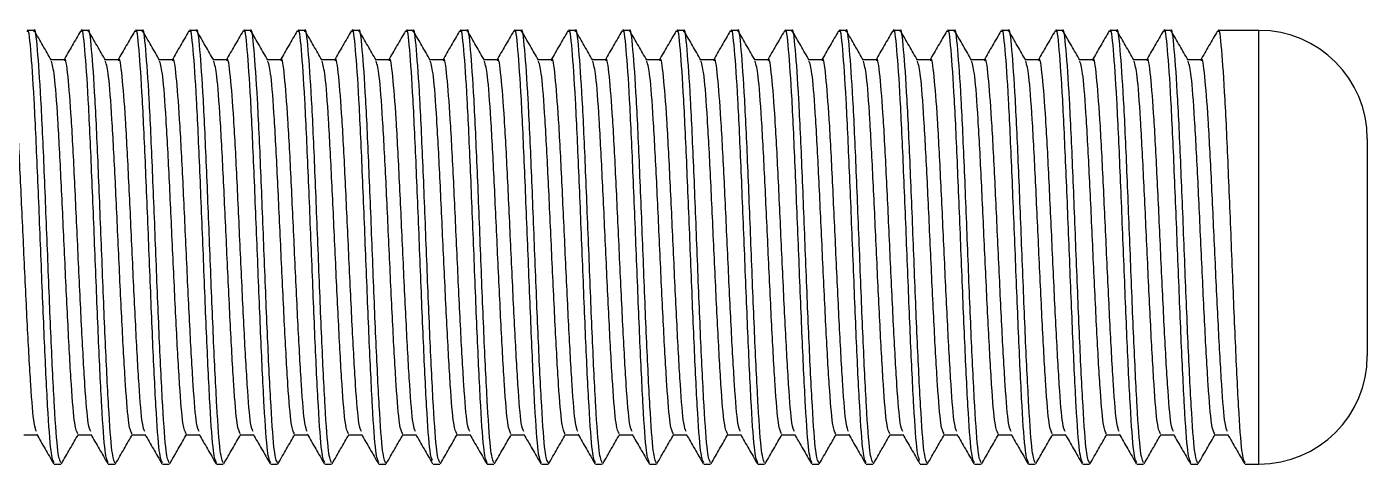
# Model space of a CAD drawing. Header units: millimetres. Extents: x -473 to 6267, y 319 to 3284.
# Drawn here: x 884.94 to 897.32, y 2570.98 to 2575.01 of the extents above; entities that cross this region are included whole.
import ezdxf

# ---------------------------------------------------------------- set-up
doc = ezdxf.new("R2010")
doc.units = ezdxf.units.MM
doc.layers.add('3mm', color=7, linetype='Continuous', lineweight=30)

msp = doc.modelspace()

# ---------------------------------------------------------------- linework, layer by layer
at = {"layer": '3mm', "lineweight": 30}
for p, q in [((885.002, 2574.978), (884.94, 2574.978)), ((885.502, 2574.978), (885.44, 2574.978)), ((886.002, 2574.978), (885.94, 2574.978)), ((886.502, 2574.978), (886.44, 2574.978)), ((887.002, 2574.978), (886.94, 2574.978)), ((887.502, 2574.978), (887.44, 2574.978)), ((888.002, 2574.978), (887.94, 2574.978)), ((888.502, 2574.978), (888.44, 2574.978)), ((889.002, 2574.978), (888.94, 2574.978)), ((889.502, 2574.978), (889.44, 2574.978)), ((890.002, 2574.978), (889.94, 2574.978)), ((890.502, 2574.978), (890.44, 2574.978)), ((891.002, 2574.978), (890.94, 2574.978)), ((891.502, 2574.978), (891.44, 2574.978)), ((892.002, 2574.978), (891.94, 2574.978)), ((892.502, 2574.978), (892.44, 2574.978)), ((893.002, 2574.978), (892.94, 2574.978)), ((893.502, 2574.978), (893.44, 2574.978)), ((894.002, 2574.978), (893.94, 2574.978)), ((894.502, 2574.978), (894.44, 2574.978)), ((895.002, 2574.978), (894.94, 2574.978)), ((895.502, 2574.978), (895.44, 2574.978)), ((896.318, 2574.978), (895.94, 2574.978)), ((896.318, 2570.978), (896.318, 2574.978)), ((885.284, 2574.707), (885.162, 2574.707)), ((885.784, 2574.707), (885.662, 2574.707)), ((886.284, 2574.707), (886.162, 2574.707)), ((886.784, 2574.707), (886.662, 2574.707)), ((887.284, 2574.707), (887.162, 2574.707)), ((887.784, 2574.707), (887.662, 2574.707)), ((888.284, 2574.707), (888.162, 2574.707)), ((888.784, 2574.707), (888.662, 2574.707)), ((889.284, 2574.707), (889.162, 2574.707)), ((889.784, 2574.707), (889.662, 2574.707)), ((890.284, 2574.707), (890.162, 2574.707)), ((890.784, 2574.707), (890.662, 2574.707)), ((891.284, 2574.707), (891.162, 2574.707)), ((891.784, 2574.707), (891.662, 2574.707)), ((892.284, 2574.707), (892.162, 2574.707)), ((892.784, 2574.707), (892.662, 2574.707)), ((893.284, 2574.707), (893.162, 2574.707)), ((893.784, 2574.707), (893.662, 2574.707)), ((894.284, 2574.707), (894.162, 2574.707)), ((894.784, 2574.707), (894.662, 2574.707)), ((895.284, 2574.707), (895.162, 2574.707)), ((895.784, 2574.707), (895.662, 2574.707)), ((897.318, 2573.978), (897.318, 2572.942)), ((897.318, 2572.942), (897.318, 2571.978)), ((884.909, 2571.249), (885.031, 2571.249)), ((885.409, 2571.249), (885.531, 2571.249)), ((885.909, 2571.249), (886.031, 2571.249)), ((886.409, 2571.249), (886.531, 2571.249)), ((886.909, 2571.249), (887.031, 2571.249)), ((887.409, 2571.249), (887.531, 2571.249)), ((887.909, 2571.249), (888.031, 2571.249)), ((888.409, 2571.249), (888.531, 2571.249)), ((888.909, 2571.249), (889.031, 2571.249)), ((889.409, 2571.249), (889.531, 2571.249)), ((889.909, 2571.249), (890.031, 2571.249)), ((890.409, 2571.249), (890.531, 2571.249)), ((890.909, 2571.249), (891.031, 2571.249)), ((891.409, 2571.249), (891.531, 2571.249)), ((891.909, 2571.249), (892.031, 2571.249)), ((892.409, 2571.249), (892.531, 2571.249)), ((892.909, 2571.249), (893.031, 2571.249)), ((893.409, 2571.249), (893.531, 2571.249)), ((893.909, 2571.249), (894.031, 2571.249)), ((894.409, 2571.249), (894.531, 2571.249)), ((894.909, 2571.249), (895.031, 2571.249)), ((895.409, 2571.249), (895.531, 2571.249)), ((895.909, 2571.249), (896.031, 2571.249)), ((885.19, 2570.978), (885.252, 2570.978)), ((885.69, 2570.978), (885.752, 2570.978)), ((886.19, 2570.978), (886.252, 2570.978)), ((886.69, 2570.978), (886.752, 2570.978)), ((887.19, 2570.978), (887.252, 2570.978)), ((887.69, 2570.978), (887.752, 2570.978)), ((888.19, 2570.978), (888.252, 2570.978)), ((888.69, 2570.978), (888.752, 2570.978)), ((889.19, 2570.978), (889.252, 2570.978)), ((889.69, 2570.978), (889.752, 2570.978)), ((890.19, 2570.978), (890.252, 2570.978)), ((890.69, 2570.978), (890.752, 2570.978)), ((891.19, 2570.978), (891.252, 2570.978)), ((891.69, 2570.978), (891.752, 2570.978)), ((892.19, 2570.978), (892.252, 2570.978)), ((892.69, 2570.978), (892.752, 2570.978)), ((893.19, 2570.978), (893.252, 2570.978)), ((893.69, 2570.978), (893.752, 2570.978)), ((894.19, 2570.978), (894.252, 2570.978)), ((894.69, 2570.978), (894.752, 2570.978)), ((895.19, 2570.978), (895.252, 2570.978)), ((895.69, 2570.978), (895.752, 2570.978)), ((896.19, 2570.978), (896.318, 2570.978))]:
    msp.add_line(p, q, dxfattribs=at)
for centre, start, end in [((896.318, 2573.978), 0, 90), ((896.318, 2571.978), 270, 0)]:
    msp.add_arc(centre, 1, start, end, dxfattribs=at)
for points, knots in [([(885.19, 2570.991), (885.18, 2571.01), (885.16, 2571.052), (885.13, 2571.481), (885.099, 2572.124), (885.068, 2572.906), (885.036, 2573.694), (885.005, 2574.382), (884.974, 2574.825), (884.952, 2575.019), (884.941, 2574.97), (884.94, 2574.966)], [0, 0, 0, 0, 0.113753, 0.238753, 0.363753, 0.488753, 0.613753, 0.738753, 0.863753, 0.988753, 1, 1, 1, 1]), ([(885.252, 2570.991), (885.243, 2571.01), (885.223, 2571.052), (885.193, 2571.481), (885.161, 2572.124), (885.13, 2572.906), (885.099, 2573.694), (885.068, 2574.382), (885.036, 2574.825), (885.015, 2575.019), (885.003, 2574.97), (885.002, 2574.966)], [0, 0, 0, 0, 0.113753, 0.238753, 0.363753, 0.488753, 0.613753, 0.738753, 0.863753, 0.988753, 1, 1, 1, 1]), ([(885.69, 2570.991), (885.68, 2571.01), (885.66, 2571.052), (885.63, 2571.481), (885.599, 2572.124), (885.568, 2572.906), (885.536, 2573.694), (885.505, 2574.382), (885.474, 2574.825), (885.452, 2575.019), (885.441, 2574.97), (885.44, 2574.966)], [0, 0, 0, 0, 0.113753, 0.238753, 0.363753, 0.488753, 0.613753, 0.738753, 0.863753, 0.988753, 1, 1, 1, 1]), ([(885.752, 2570.991), (885.743, 2571.01), (885.723, 2571.052), (885.693, 2571.481), (885.661, 2572.124), (885.63, 2572.906), (885.599, 2573.694), (885.568, 2574.382), (885.536, 2574.825), (885.515, 2575.019), (885.503, 2574.97), (885.502, 2574.966)], [0, 0, 0, 0, 0.113753, 0.238753, 0.363753, 0.488753, 0.613753, 0.738753, 0.863753, 0.988753, 1, 1, 1, 1]), ([(886.19, 2570.991), (886.18, 2571.01), (886.16, 2571.052), (886.13, 2571.481), (886.099, 2572.124), (886.068, 2572.906), (886.036, 2573.694), (886.005, 2574.382), (885.974, 2574.825), (885.952, 2575.019), (885.941, 2574.97), (885.94, 2574.966)], [0, 0, 0, 0, 0.113753, 0.238753, 0.363753, 0.488753, 0.613753, 0.738753, 0.863753, 0.988753, 1, 1, 1, 1]), ([(886.252, 2570.991), (886.243, 2571.01), (886.223, 2571.052), (886.193, 2571.481), (886.161, 2572.124), (886.13, 2572.906), (886.099, 2573.694), (886.068, 2574.382), (886.036, 2574.825), (886.015, 2575.019), (886.003, 2574.97), (886.002, 2574.966)], [0, 0, 0, 0, 0.113753, 0.238753, 0.363753, 0.488753, 0.613753, 0.738753, 0.863753, 0.988753, 1, 1, 1, 1]), ([(886.69, 2570.991), (886.68, 2571.01), (886.66, 2571.052), (886.63, 2571.481), (886.599, 2572.124), (886.568, 2572.906), (886.536, 2573.694), (886.505, 2574.382), (886.474, 2574.825), (886.452, 2575.019), (886.441, 2574.97), (886.44, 2574.966)], [0, 0, 0, 0, 0.113753, 0.238753, 0.363753, 0.488753, 0.613753, 0.738753, 0.863753, 0.988753, 1, 1, 1, 1]), ([(886.752, 2570.991), (886.743, 2571.01), (886.723, 2571.052), (886.693, 2571.481), (886.661, 2572.124), (886.63, 2572.906), (886.599, 2573.694), (886.568, 2574.382), (886.536, 2574.825), (886.515, 2575.019), (886.503, 2574.97), (886.502, 2574.966)], [0, 0, 0, 0, 0.113753, 0.238753, 0.363753, 0.488753, 0.613753, 0.738753, 0.863753, 0.988753, 1, 1, 1, 1]), ([(887.19, 2570.991), (887.18, 2571.01), (887.16, 2571.052), (887.13, 2571.481), (887.099, 2572.124), (887.068, 2572.906), (887.036, 2573.694), (887.005, 2574.382), (886.974, 2574.825), (886.952, 2575.019), (886.941, 2574.97), (886.94, 2574.966)], [0, 0, 0, 0, 0.113753, 0.238753, 0.363753, 0.488753, 0.613753, 0.738753, 0.863753, 0.988753, 1, 1, 1, 1]), ([(887.252, 2570.991), (887.243, 2571.01), (887.223, 2571.052), (887.193, 2571.481), (887.161, 2572.124), (887.13, 2572.906), (887.099, 2573.694), (887.068, 2574.382), (887.036, 2574.825), (887.015, 2575.019), (887.003, 2574.97), (887.002, 2574.966)], [0, 0, 0, 0, 0.113753, 0.238753, 0.363753, 0.488753, 0.613753, 0.738753, 0.863753, 0.988753, 1, 1, 1, 1]), ([(887.69, 2570.991), (887.68, 2571.01), (887.66, 2571.052), (887.63, 2571.481), (887.599, 2572.124), (887.568, 2572.906), (887.536, 2573.694), (887.505, 2574.382), (887.474, 2574.825), (887.452, 2575.019), (887.441, 2574.97), (887.44, 2574.966)], [0, 0, 0, 0, 0.113753, 0.238753, 0.363753, 0.488753, 0.613753, 0.738753, 0.863753, 0.988753, 1, 1, 1, 1]), ([(887.752, 2570.991), (887.743, 2571.01), (887.723, 2571.052), (887.693, 2571.481), (887.661, 2572.124), (887.63, 2572.906), (887.599, 2573.694), (887.568, 2574.382), (887.536, 2574.825), (887.515, 2575.019), (887.503, 2574.97), (887.502, 2574.966)], [0, 0, 0, 0, 0.113753, 0.238753, 0.363753, 0.488753, 0.613753, 0.738753, 0.863753, 0.988753, 1, 1, 1, 1]), ([(888.19, 2570.991), (888.18, 2571.01), (888.16, 2571.052), (888.13, 2571.481), (888.099, 2572.124), (888.068, 2572.906), (888.036, 2573.694), (888.005, 2574.382), (887.974, 2574.825), (887.952, 2575.019), (887.941, 2574.97), (887.94, 2574.966)], [0, 0, 0, 0, 0.113753, 0.238753, 0.363753, 0.488753, 0.613753, 0.738753, 0.863753, 0.988753, 1, 1, 1, 1]), ([(888.252, 2570.991), (888.243, 2571.01), (888.223, 2571.052), (888.193, 2571.481), (888.161, 2572.124), (888.13, 2572.906), (888.099, 2573.694), (888.068, 2574.382), (888.036, 2574.825), (888.015, 2575.019), (888.003, 2574.97), (888.002, 2574.966)], [0, 0, 0, 0, 0.113753, 0.238753, 0.363753, 0.488753, 0.613753, 0.738753, 0.863753, 0.988753, 1, 1, 1, 1]), ([(888.684, 2571.012), (888.677, 2571.03), (888.659, 2571.071), (888.63, 2571.483), (888.599, 2572.124), (888.568, 2572.906), (888.536, 2573.694), (888.505, 2574.382), (888.474, 2574.825), (888.452, 2575.019), (888.441, 2574.97), (888.44, 2574.966)], [0, 0, 0, 0, 0.0942, 0.221958, 0.349716, 0.477474, 0.605232, 0.732989, 0.860747, 0.988505, 1, 1, 1, 1]), ([(888.752, 2570.991), (888.743, 2571.01), (888.723, 2571.052), (888.693, 2571.481), (888.661, 2572.124), (888.63, 2572.906), (888.599, 2573.694), (888.568, 2574.382), (888.536, 2574.825), (888.515, 2575.019), (888.503, 2574.97), (888.502, 2574.966)], [0, 0, 0, 0, 0.113753, 0.238753, 0.363753, 0.488753, 0.613753, 0.738753, 0.863753, 0.988753, 1, 1, 1, 1]), ([(889.19, 2570.991), (889.18, 2571.01), (889.16, 2571.052), (889.13, 2571.481), (889.099, 2572.124), (889.068, 2572.906), (889.036, 2573.694), (889.005, 2574.382), (888.974, 2574.825), (888.952, 2575.019), (888.941, 2574.97), (888.94, 2574.966)], [0, 0, 0, 0, 0.113753, 0.238753, 0.363753, 0.488753, 0.613753, 0.738753, 0.863753, 0.988753, 1, 1, 1, 1]), ([(889.252, 2570.991), (889.243, 2571.01), (889.223, 2571.052), (889.193, 2571.481), (889.161, 2572.124), (889.13, 2572.906), (889.099, 2573.694), (889.068, 2574.382), (889.036, 2574.825), (889.015, 2575.019), (889.003, 2574.97), (889.002, 2574.966)], [0, 0, 0, 0, 0.113753, 0.238753, 0.363753, 0.488753, 0.613753, 0.738753, 0.863753, 0.988753, 1, 1, 1, 1]), ([(889.69, 2570.991), (889.68, 2571.01), (889.66, 2571.052), (889.63, 2571.481), (889.599, 2572.124), (889.568, 2572.906), (889.536, 2573.694), (889.505, 2574.382), (889.474, 2574.825), (889.452, 2575.019), (889.441, 2574.97), (889.44, 2574.966)], [0, 0, 0, 0, 0.113753, 0.238753, 0.363753, 0.488753, 0.613753, 0.738753, 0.863753, 0.988753, 1, 1, 1, 1]), ([(889.752, 2570.991), (889.743, 2571.01), (889.723, 2571.052), (889.693, 2571.481), (889.661, 2572.124), (889.63, 2572.906), (889.599, 2573.694), (889.568, 2574.382), (889.536, 2574.825), (889.515, 2575.019), (889.503, 2574.97), (889.502, 2574.966)], [0, 0, 0, 0, 0.113753, 0.238753, 0.363753, 0.488753, 0.613753, 0.738753, 0.863753, 0.988753, 1, 1, 1, 1]), ([(890.19, 2570.991), (890.18, 2571.01), (890.16, 2571.052), (890.13, 2571.481), (890.099, 2572.124), (890.068, 2572.906), (890.036, 2573.694), (890.005, 2574.382), (889.974, 2574.825), (889.952, 2575.019), (889.941, 2574.97), (889.94, 2574.966)], [0, 0, 0, 0, 0.113753, 0.238753, 0.363753, 0.488753, 0.613753, 0.738753, 0.863753, 0.988753, 1, 1, 1, 1]), ([(890.252, 2570.991), (890.243, 2571.01), (890.223, 2571.052), (890.193, 2571.481), (890.161, 2572.124), (890.13, 2572.906), (890.099, 2573.694), (890.068, 2574.382), (890.036, 2574.825), (890.015, 2575.019), (890.003, 2574.97), (890.002, 2574.966)], [0, 0, 0, 0, 0.113753, 0.238753, 0.363753, 0.488753, 0.613753, 0.738753, 0.863753, 0.988753, 1, 1, 1, 1]), ([(890.69, 2570.991), (890.68, 2571.01), (890.66, 2571.052), (890.63, 2571.481), (890.599, 2572.124), (890.568, 2572.906), (890.536, 2573.694), (890.505, 2574.382), (890.474, 2574.825), (890.452, 2575.019), (890.441, 2574.97), (890.44, 2574.966)], [0, 0, 0, 0, 0.113753, 0.238753, 0.363753, 0.488753, 0.613753, 0.738753, 0.863753, 0.988753, 1, 1, 1, 1]), ([(890.752, 2570.991), (890.743, 2571.01), (890.723, 2571.052), (890.693, 2571.481), (890.661, 2572.124), (890.63, 2572.906), (890.599, 2573.694), (890.568, 2574.382), (890.536, 2574.825), (890.515, 2575.019), (890.503, 2574.97), (890.502, 2574.966)], [0, 0, 0, 0, 0.113753, 0.238753, 0.363753, 0.488753, 0.613753, 0.738753, 0.863753, 0.988753, 1, 1, 1, 1]), ([(891.19, 2570.991), (891.18, 2571.01), (891.16, 2571.052), (891.13, 2571.481), (891.099, 2572.124), (891.068, 2572.906), (891.036, 2573.694), (891.005, 2574.382), (890.974, 2574.825), (890.952, 2575.019), (890.941, 2574.97), (890.94, 2574.966)], [0, 0, 0, 0, 0.113753, 0.238753, 0.363753, 0.488753, 0.613753, 0.738753, 0.863753, 0.988753, 1, 1, 1, 1]), ([(891.252, 2570.991), (891.243, 2571.01), (891.223, 2571.052), (891.193, 2571.481), (891.161, 2572.124), (891.13, 2572.906), (891.099, 2573.694), (891.068, 2574.382), (891.036, 2574.825), (891.015, 2575.019), (891.003, 2574.97), (891.002, 2574.966)], [0, 0, 0, 0, 0.113753, 0.238753, 0.363753, 0.488753, 0.613753, 0.738753, 0.863753, 0.988753, 1, 1, 1, 1]), ([(891.69, 2570.991), (891.68, 2571.01), (891.66, 2571.052), (891.63, 2571.481), (891.599, 2572.124), (891.568, 2572.906), (891.536, 2573.694), (891.505, 2574.382), (891.474, 2574.825), (891.452, 2575.019), (891.441, 2574.97), (891.44, 2574.966)], [0, 0, 0, 0, 0.113753, 0.238753, 0.363753, 0.488753, 0.613753, 0.738753, 0.863753, 0.988753, 1, 1, 1, 1]), ([(891.752, 2570.991), (891.743, 2571.01), (891.723, 2571.052), (891.693, 2571.481), (891.661, 2572.124), (891.63, 2572.906), (891.599, 2573.694), (891.568, 2574.382), (891.536, 2574.825), (891.515, 2575.019), (891.503, 2574.97), (891.502, 2574.966)], [0, 0, 0, 0, 0.113753, 0.238753, 0.363753, 0.488753, 0.613753, 0.738753, 0.863753, 0.988753, 1, 1, 1, 1]), ([(892.19, 2570.991), (892.18, 2571.01), (892.16, 2571.052), (892.13, 2571.481), (892.099, 2572.124), (892.068, 2572.906), (892.036, 2573.694), (892.005, 2574.382), (891.974, 2574.825), (891.952, 2575.019), (891.941, 2574.97), (891.94, 2574.966)], [0, 0, 0, 0, 0.113753, 0.238753, 0.363753, 0.488753, 0.613753, 0.738753, 0.863753, 0.988753, 1, 1, 1, 1]), ([(892.252, 2570.991), (892.243, 2571.01), (892.223, 2571.052), (892.193, 2571.481), (892.161, 2572.124), (892.13, 2572.906), (892.099, 2573.694), (892.068, 2574.382), (892.036, 2574.825), (892.015, 2575.019), (892.003, 2574.97), (892.002, 2574.966)], [0, 0, 0, 0, 0.113753, 0.238753, 0.363753, 0.488753, 0.613753, 0.738753, 0.863753, 0.988753, 1, 1, 1, 1]), ([(892.69, 2570.991), (892.68, 2571.01), (892.66, 2571.052), (892.63, 2571.481), (892.599, 2572.124), (892.568, 2572.906), (892.536, 2573.694), (892.505, 2574.382), (892.474, 2574.825), (892.452, 2575.019), (892.441, 2574.97), (892.44, 2574.966)], [0, 0, 0, 0, 0.113753, 0.238753, 0.363753, 0.488753, 0.613753, 0.738753, 0.863753, 0.988753, 1, 1, 1, 1]), ([(892.752, 2570.991), (892.743, 2571.01), (892.723, 2571.052), (892.693, 2571.481), (892.661, 2572.124), (892.63, 2572.906), (892.599, 2573.694), (892.568, 2574.382), (892.536, 2574.825), (892.515, 2575.019), (892.503, 2574.97), (892.502, 2574.966)], [0, 0, 0, 0, 0.113753, 0.238753, 0.363753, 0.488753, 0.613753, 0.738753, 0.863753, 0.988753, 1, 1, 1, 1]), ([(893.184, 2571.012), (893.177, 2571.03), (893.159, 2571.071), (893.13, 2571.483), (893.099, 2572.124), (893.068, 2572.906), (893.036, 2573.694), (893.005, 2574.382), (892.974, 2574.825), (892.952, 2575.019), (892.941, 2574.97), (892.94, 2574.966)], [0, 0, 0, 0, 0.0942, 0.221958, 0.349716, 0.477474, 0.605232, 0.732989, 0.860747, 0.988505, 1, 1, 1, 1]), ([(893.252, 2570.991), (893.243, 2571.01), (893.223, 2571.052), (893.193, 2571.481), (893.161, 2572.124), (893.13, 2572.906), (893.099, 2573.694), (893.068, 2574.382), (893.036, 2574.825), (893.015, 2575.019), (893.003, 2574.97), (893.002, 2574.966)], [0, 0, 0, 0, 0.113753, 0.238753, 0.363753, 0.488753, 0.613753, 0.738753, 0.863753, 0.988753, 1, 1, 1, 1]), ([(893.69, 2570.991), (893.68, 2571.01), (893.66, 2571.052), (893.63, 2571.481), (893.599, 2572.124), (893.568, 2572.906), (893.536, 2573.694), (893.505, 2574.382), (893.474, 2574.825), (893.452, 2575.019), (893.441, 2574.97), (893.44, 2574.966)], [0, 0, 0, 0, 0.113753, 0.238753, 0.363753, 0.488753, 0.613753, 0.738753, 0.863753, 0.988753, 1, 1, 1, 1]), ([(893.752, 2570.991), (893.743, 2571.01), (893.723, 2571.052), (893.693, 2571.481), (893.661, 2572.124), (893.63, 2572.906), (893.599, 2573.694), (893.568, 2574.382), (893.536, 2574.825), (893.515, 2575.019), (893.503, 2574.97), (893.502, 2574.966)], [0, 0, 0, 0, 0.113753, 0.238753, 0.363753, 0.488753, 0.613753, 0.738753, 0.863753, 0.988753, 1, 1, 1, 1]), ([(894.19, 2570.991), (894.18, 2571.01), (894.16, 2571.052), (894.13, 2571.481), (894.099, 2572.124), (894.068, 2572.906), (894.036, 2573.694), (894.005, 2574.382), (893.974, 2574.825), (893.952, 2575.019), (893.941, 2574.97), (893.94, 2574.966)], [0, 0, 0, 0, 0.113753, 0.238753, 0.363753, 0.488753, 0.613753, 0.738753, 0.863753, 0.988753, 1, 1, 1, 1]), ([(894.252, 2570.991), (894.243, 2571.01), (894.223, 2571.052), (894.193, 2571.481), (894.161, 2572.124), (894.13, 2572.906), (894.099, 2573.694), (894.068, 2574.382), (894.036, 2574.825), (894.015, 2575.019), (894.003, 2574.97), (894.002, 2574.966)], [0, 0, 0, 0, 0.113753, 0.238753, 0.363753, 0.488753, 0.613753, 0.738753, 0.863753, 0.988753, 1, 1, 1, 1]), ([(894.69, 2570.991), (894.68, 2571.01), (894.66, 2571.052), (894.63, 2571.481), (894.599, 2572.124), (894.568, 2572.906), (894.536, 2573.694), (894.505, 2574.382), (894.474, 2574.825), (894.452, 2575.019), (894.441, 2574.97), (894.44, 2574.966)], [0, 0, 0, 0, 0.113753, 0.238753, 0.363753, 0.488753, 0.613753, 0.738753, 0.863753, 0.988753, 1, 1, 1, 1]), ([(894.752, 2570.991), (894.743, 2571.01), (894.723, 2571.052), (894.693, 2571.481), (894.661, 2572.124), (894.63, 2572.906), (894.599, 2573.694), (894.568, 2574.382), (894.536, 2574.825), (894.515, 2575.019), (894.503, 2574.97), (894.502, 2574.966)], [0, 0, 0, 0, 0.113753, 0.238753, 0.363753, 0.488753, 0.613753, 0.738753, 0.863753, 0.988753, 1, 1, 1, 1]), ([(895.19, 2570.991), (895.18, 2571.01), (895.16, 2571.052), (895.13, 2571.481), (895.099, 2572.124), (895.068, 2572.906), (895.036, 2573.694), (895.005, 2574.382), (894.974, 2574.825), (894.952, 2575.019), (894.941, 2574.97), (894.94, 2574.966)], [0, 0, 0, 0, 0.113753, 0.238753, 0.363753, 0.488753, 0.613753, 0.738753, 0.863753, 0.988753, 1, 1, 1, 1]), ([(895.252, 2570.991), (895.243, 2571.01), (895.223, 2571.052), (895.193, 2571.481), (895.161, 2572.124), (895.13, 2572.906), (895.099, 2573.694), (895.068, 2574.382), (895.036, 2574.825), (895.015, 2575.019), (895.003, 2574.97), (895.002, 2574.966)], [0, 0, 0, 0, 0.113753, 0.238753, 0.363753, 0.488753, 0.613753, 0.738753, 0.863753, 0.988753, 1, 1, 1, 1]), ([(895.69, 2570.991), (895.68, 2571.01), (895.66, 2571.052), (895.63, 2571.481), (895.599, 2572.124), (895.568, 2572.906), (895.536, 2573.694), (895.505, 2574.382), (895.474, 2574.825), (895.452, 2575.019), (895.441, 2574.97), (895.44, 2574.966)], [0, 0, 0, 0, 0.113753, 0.238753, 0.363753, 0.488753, 0.613753, 0.738753, 0.863753, 0.988753, 1, 1, 1, 1]), ([(895.752, 2570.991), (895.743, 2571.01), (895.723, 2571.052), (895.693, 2571.481), (895.661, 2572.124), (895.63, 2572.906), (895.599, 2573.694), (895.568, 2574.382), (895.536, 2574.825), (895.515, 2575.019), (895.503, 2574.97), (895.502, 2574.966)], [0, 0, 0, 0, 0.113753, 0.238753, 0.363753, 0.488753, 0.613753, 0.738753, 0.863753, 0.988753, 1, 1, 1, 1]), ([(896.19, 2570.991), (896.18, 2571.01), (896.16, 2571.052), (896.13, 2571.481), (896.099, 2572.124), (896.068, 2572.906), (896.036, 2573.694), (896.005, 2574.382), (895.974, 2574.825), (895.952, 2575.019), (895.941, 2574.97), (895.94, 2574.966)], [0, 0, 0, 0, 0.113753, 0.238753, 0.363753, 0.488753, 0.613753, 0.738753, 0.863753, 0.988753, 1, 1, 1, 1]), ([(885.164, 2574.703), (885.138, 2574.748), (885.086, 2574.838), (885.034, 2574.929), (885.007, 2574.974)], [0, 0, 0, 0, 0.499935, 1, 1, 1, 1]), ([(885.435, 2574.974), (885.409, 2574.929), (885.356, 2574.838), (885.304, 2574.748), (885.278, 2574.702)], [0, 0, 0, 0, 0.500068, 1, 1, 1, 1]), ([(885.664, 2574.703), (885.638, 2574.748), (885.586, 2574.838), (885.534, 2574.929), (885.507, 2574.974)], [0, 0, 0, 0, 0.499935, 1, 1, 1, 1]), ([(885.935, 2574.974), (885.909, 2574.929), (885.856, 2574.838), (885.804, 2574.748), (885.778, 2574.702)], [0, 0, 0, 0, 0.500068, 1, 1, 1, 1]), ([(886.164, 2574.703), (886.138, 2574.748), (886.086, 2574.838), (886.034, 2574.929), (886.007, 2574.974)], [0, 0, 0, 0, 0.499935, 1, 1, 1, 1]), ([(886.435, 2574.974), (886.409, 2574.929), (886.356, 2574.838), (886.304, 2574.748), (886.278, 2574.702)], [0, 0, 0, 0, 0.500068, 1, 1, 1, 1]), ([(886.664, 2574.703), (886.638, 2574.748), (886.586, 2574.838), (886.534, 2574.929), (886.507, 2574.974)], [0, 0, 0, 0, 0.499935, 1, 1, 1, 1]), ([(886.935, 2574.974), (886.909, 2574.929), (886.856, 2574.838), (886.804, 2574.748), (886.778, 2574.702)], [0, 0, 0, 0, 0.500068, 1, 1, 1, 1]), ([(887.164, 2574.703), (887.138, 2574.748), (887.086, 2574.838), (887.034, 2574.929), (887.007, 2574.974)], [0, 0, 0, 0, 0.499935, 1, 1, 1, 1]), ([(887.435, 2574.974), (887.409, 2574.929), (887.356, 2574.838), (887.304, 2574.748), (887.278, 2574.702)], [0, 0, 0, 0, 0.500068, 1, 1, 1, 1]), ([(887.664, 2574.703), (887.638, 2574.748), (887.586, 2574.838), (887.534, 2574.929), (887.507, 2574.974)], [0, 0, 0, 0, 0.499935, 1, 1, 1, 1]), ([(887.935, 2574.974), (887.909, 2574.929), (887.856, 2574.838), (887.804, 2574.748), (887.778, 2574.702)], [0, 0, 0, 0, 0.500068, 1, 1, 1, 1]), ([(888.164, 2574.703), (888.138, 2574.748), (888.086, 2574.838), (888.034, 2574.929), (888.007, 2574.974)], [0, 0, 0, 0, 0.499935, 1, 1, 1, 1]), ([(888.435, 2574.974), (888.409, 2574.929), (888.356, 2574.838), (888.304, 2574.748), (888.278, 2574.702)], [0, 0, 0, 0, 0.500068, 1, 1, 1, 1]), ([(888.664, 2574.703), (888.638, 2574.748), (888.586, 2574.838), (888.534, 2574.929), (888.507, 2574.974)], [0, 0, 0, 0, 0.499935, 1, 1, 1, 1]), ([(888.935, 2574.974), (888.909, 2574.929), (888.856, 2574.838), (888.804, 2574.748), (888.778, 2574.702)], [0, 0, 0, 0, 0.500068, 1, 1, 1, 1]), ([(889.164, 2574.703), (889.138, 2574.748), (889.086, 2574.838), (889.034, 2574.929), (889.007, 2574.974)], [0, 0, 0, 0, 0.499935, 1, 1, 1, 1]), ([(889.435, 2574.974), (889.409, 2574.929), (889.356, 2574.838), (889.304, 2574.748), (889.278, 2574.702)], [0, 0, 0, 0, 0.500068, 1, 1, 1, 1]), ([(889.664, 2574.703), (889.638, 2574.748), (889.586, 2574.838), (889.534, 2574.929), (889.507, 2574.974)], [0, 0, 0, 0, 0.499935, 1, 1, 1, 1]), ([(889.935, 2574.974), (889.909, 2574.929), (889.856, 2574.838), (889.804, 2574.748), (889.778, 2574.702)], [0, 0, 0, 0, 0.500068, 1, 1, 1, 1]), ([(890.164, 2574.703), (890.138, 2574.748), (890.086, 2574.838), (890.034, 2574.929), (890.007, 2574.974)], [0, 0, 0, 0, 0.4999345, 1, 1, 1, 1]), ([(890.435, 2574.974), (890.409, 2574.929), (890.356, 2574.838), (890.304, 2574.748), (890.278, 2574.702)], [0, 0, 0, 0, 0.500068, 1, 1, 1, 1]), ([(890.664, 2574.703), (890.638, 2574.748), (890.586, 2574.838), (890.534, 2574.929), (890.507, 2574.974)], [0, 0, 0, 0, 0.499935, 1, 1, 1, 1]), ([(890.935, 2574.974), (890.909, 2574.929), (890.856, 2574.838), (890.804, 2574.748), (890.778, 2574.702)], [0, 0, 0, 0, 0.500068, 1, 1, 1, 1]), ([(891.164, 2574.703), (891.138, 2574.748), (891.086, 2574.838), (891.034, 2574.929), (891.007, 2574.974)], [0, 0, 0, 0, 0.499935, 1, 1, 1, 1]), ([(891.435, 2574.974), (891.409, 2574.929), (891.356, 2574.838), (891.304, 2574.748), (891.278, 2574.702)], [0, 0, 0, 0, 0.500068, 1, 1, 1, 1]), ([(891.664, 2574.703), (891.638, 2574.748), (891.586, 2574.838), (891.534, 2574.929), (891.507, 2574.974)], [0, 0, 0, 0, 0.499935, 1, 1, 1, 1]), ([(891.935, 2574.974), (891.909, 2574.929), (891.856, 2574.838), (891.804, 2574.748), (891.778, 2574.702)], [0, 0, 0, 0, 0.500068, 1, 1, 1, 1]), ([(892.164, 2574.703), (892.138, 2574.748), (892.086, 2574.838), (892.034, 2574.929), (892.007, 2574.974)], [0, 0, 0, 0, 0.499935, 1, 1, 1, 1]), ([(892.435, 2574.974), (892.409, 2574.929), (892.356, 2574.838), (892.304, 2574.748), (892.278, 2574.702)], [0, 0, 0, 0, 0.500068, 1, 1, 1, 1]), ([(892.664, 2574.703), (892.638, 2574.748), (892.586, 2574.838), (892.534, 2574.929), (892.507, 2574.974)], [0, 0, 0, 0, 0.499935, 1, 1, 1, 1]), ([(892.935, 2574.974), (892.909, 2574.929), (892.856, 2574.838), (892.804, 2574.748), (892.778, 2574.702)], [0, 0, 0, 0, 0.500068, 1, 1, 1, 1]), ([(893.164, 2574.703), (893.138, 2574.748), (893.086, 2574.838), (893.034, 2574.929), (893.007, 2574.974)], [0, 0, 0, 0, 0.499935, 1, 1, 1, 1]), ([(893.435, 2574.974), (893.409, 2574.929), (893.356, 2574.838), (893.304, 2574.748), (893.278, 2574.702)], [0, 0, 0, 0, 0.500068, 1, 1, 1, 1]), ([(893.664, 2574.703), (893.638, 2574.748), (893.586, 2574.838), (893.534, 2574.929), (893.507, 2574.974)], [0, 0, 0, 0, 0.499935, 1, 1, 1, 1]), ([(893.935, 2574.974), (893.909, 2574.929), (893.856, 2574.838), (893.804, 2574.748), (893.778, 2574.702)], [0, 0, 0, 0, 0.500068, 1, 1, 1, 1]), ([(894.164, 2574.703), (894.138, 2574.748), (894.086, 2574.838), (894.034, 2574.929), (894.007, 2574.974)], [0, 0, 0, 0, 0.499935, 1, 1, 1, 1]), ([(894.435, 2574.974), (894.409, 2574.929), (894.356, 2574.838), (894.304, 2574.748), (894.278, 2574.702)], [0, 0, 0, 0, 0.500068, 1, 1, 1, 1]), ([(894.664, 2574.703), (894.638, 2574.748), (894.586, 2574.838), (894.534, 2574.929), (894.507, 2574.974)], [0, 0, 0, 0, 0.499935, 1, 1, 1, 1]), ([(894.935, 2574.974), (894.909, 2574.929), (894.856, 2574.838), (894.804, 2574.748), (894.778, 2574.702)], [0, 0, 0, 0, 0.500068, 1, 1, 1, 1]), ([(895.164, 2574.703), (895.138, 2574.748), (895.086, 2574.838), (895.034, 2574.929), (895.007, 2574.974)], [0, 0, 0, 0, 0.499935, 1, 1, 1, 1]), ([(895.435, 2574.974), (895.409, 2574.929), (895.356, 2574.838), (895.304, 2574.748), (895.278, 2574.702)], [0, 0, 0, 0, 0.500068, 1, 1, 1, 1]), ([(895.664, 2574.703), (895.638, 2574.748), (895.586, 2574.838), (895.534, 2574.929), (895.507, 2574.974)], [0, 0, 0, 0, 0.499935, 1, 1, 1, 1]), ([(895.935, 2574.974), (895.909, 2574.929), (895.856, 2574.838), (895.804, 2574.748), (895.778, 2574.702)], [0, 0, 0, 0, 0.500068, 1, 1, 1, 1]), ([(885.028, 2571.28), (885.02, 2571.295), (885.002, 2571.33), (884.974, 2571.685), (884.943, 2572.239), (884.911, 2572.916), (884.88, 2573.597), (884.849, 2574.192), (884.818, 2574.575), (884.796, 2574.743), (884.785, 2574.7), (884.784, 2574.697)], [0, 0, 0, 0, 0.09263, 0.220627, 0.348625, 0.476623, 0.60462, 0.732618, 0.860615, 0.988613, 1, 1, 1, 1]), ([(885.528, 2571.28), (885.52, 2571.295), (885.502, 2571.33), (885.474, 2571.685), (885.443, 2572.239), (885.411, 2572.916), (885.38, 2573.597), (885.349, 2574.192), (885.318, 2574.575), (885.296, 2574.743), (885.285, 2574.7), (885.284, 2574.697)], [0, 0, 0, 0, 0.0926298, 0.2206274, 0.348625, 0.4766226, 0.6046202, 0.7326178, 0.8606154, 0.988613, 1, 1, 1, 1]), ([(886.028, 2571.28), (886.02, 2571.295), (886.002, 2571.33), (885.974, 2571.685), (885.943, 2572.239), (885.911, 2572.916), (885.88, 2573.597), (885.849, 2574.192), (885.818, 2574.575), (885.796, 2574.743), (885.785, 2574.7), (885.784, 2574.697)], [0, 0, 0, 0, 0.09263, 0.220627, 0.348625, 0.476623, 0.60462, 0.732618, 0.860615, 0.988613, 1, 1, 1, 1]), ([(886.528, 2571.28), (886.52, 2571.295), (886.502, 2571.33), (886.474, 2571.685), (886.443, 2572.239), (886.411, 2572.916), (886.38, 2573.597), (886.349, 2574.192), (886.318, 2574.575), (886.296, 2574.743), (886.285, 2574.7), (886.284, 2574.697)], [0, 0, 0, 0, 0.09263, 0.220627, 0.348625, 0.476623, 0.60462, 0.732618, 0.860615, 0.988613, 1, 1, 1, 1]), ([(887.028, 2571.28), (887.02, 2571.295), (887.002, 2571.33), (886.974, 2571.685), (886.943, 2572.239), (886.911, 2572.916), (886.88, 2573.597), (886.849, 2574.192), (886.818, 2574.575), (886.796, 2574.743), (886.785, 2574.7), (886.784, 2574.697)], [0, 0, 0, 0, 0.09263, 0.220627, 0.348625, 0.476623, 0.60462, 0.732618, 0.860615, 0.988613, 1, 1, 1, 1]), ([(887.528, 2571.28), (887.52, 2571.295), (887.502, 2571.33), (887.474, 2571.685), (887.443, 2572.239), (887.411, 2572.916), (887.38, 2573.597), (887.349, 2574.192), (887.318, 2574.575), (887.296, 2574.743), (887.285, 2574.7), (887.284, 2574.697)], [0, 0, 0, 0, 0.09263, 0.220627, 0.348625, 0.476623, 0.60462, 0.732618, 0.860615, 0.988613, 1, 1, 1, 1]), ([(888.028, 2571.28), (888.02, 2571.295), (888.002, 2571.33), (887.974, 2571.685), (887.943, 2572.239), (887.911, 2572.916), (887.88, 2573.597), (887.849, 2574.192), (887.818, 2574.575), (887.796, 2574.743), (887.785, 2574.7), (887.784, 2574.697)], [0, 0, 0, 0, 0.09263, 0.220627, 0.348625, 0.476623, 0.60462, 0.732618, 0.860615, 0.988613, 1, 1, 1, 1]), ([(888.528, 2571.28), (888.52, 2571.295), (888.502, 2571.33), (888.474, 2571.685), (888.443, 2572.239), (888.411, 2572.916), (888.38, 2573.597), (888.349, 2574.192), (888.318, 2574.575), (888.296, 2574.743), (888.285, 2574.7), (888.284, 2574.697)], [0, 0, 0, 0, 0.09263, 0.220627, 0.348625, 0.476623, 0.60462, 0.732618, 0.860615, 0.988613, 1, 1, 1, 1]), ([(889.028, 2571.28), (889.02, 2571.295), (889.002, 2571.33), (888.974, 2571.685), (888.943, 2572.239), (888.911, 2572.916), (888.88, 2573.597), (888.849, 2574.192), (888.818, 2574.575), (888.796, 2574.743), (888.785, 2574.7), (888.784, 2574.697)], [0, 0, 0, 0, 0.09263, 0.220627, 0.348625, 0.476623, 0.60462, 0.732618, 0.860615, 0.988613, 1, 1, 1, 1]), ([(889.528, 2571.28), (889.52, 2571.295), (889.502, 2571.33), (889.474, 2571.685), (889.443, 2572.239), (889.411, 2572.916), (889.38, 2573.597), (889.349, 2574.192), (889.318, 2574.575), (889.296, 2574.743), (889.285, 2574.7), (889.284, 2574.697)], [0, 0, 0, 0, 0.09263, 0.220627, 0.348625, 0.476623, 0.60462, 0.732618, 0.860615, 0.988613, 1, 1, 1, 1]), ([(890.028, 2571.28), (890.02, 2571.295), (890.002, 2571.33), (889.974, 2571.685), (889.943, 2572.239), (889.911, 2572.916), (889.88, 2573.597), (889.849, 2574.192), (889.818, 2574.575), (889.796, 2574.743), (889.785, 2574.7), (889.784, 2574.697)], [0, 0, 0, 0, 0.09263, 0.220627, 0.348625, 0.476623, 0.60462, 0.732618, 0.860615, 0.988613, 1, 1, 1, 1]), ([(890.528, 2571.28), (890.52, 2571.295), (890.502, 2571.33), (890.474, 2571.685), (890.443, 2572.239), (890.411, 2572.916), (890.38, 2573.597), (890.349, 2574.192), (890.318, 2574.575), (890.296, 2574.743), (890.285, 2574.7), (890.284, 2574.697)], [0, 0, 0, 0, 0.09263, 0.220627, 0.348625, 0.476623, 0.60462, 0.732618, 0.860615, 0.988613, 1, 1, 1, 1]), ([(891.028, 2571.28), (891.02, 2571.295), (891.002, 2571.33), (890.974, 2571.685), (890.943, 2572.239), (890.911, 2572.916), (890.88, 2573.597), (890.849, 2574.192), (890.818, 2574.575), (890.796, 2574.743), (890.785, 2574.7), (890.784, 2574.697)], [0, 0, 0, 0, 0.09263, 0.220627, 0.348625, 0.476623, 0.60462, 0.732618, 0.860615, 0.988613, 1, 1, 1, 1]), ([(891.528, 2571.28), (891.52, 2571.295), (891.502, 2571.33), (891.474, 2571.685), (891.443, 2572.239), (891.411, 2572.916), (891.38, 2573.597), (891.349, 2574.192), (891.318, 2574.575), (891.296, 2574.743), (891.285, 2574.7), (891.284, 2574.697)], [0, 0, 0, 0, 0.09263, 0.220627, 0.348625, 0.476623, 0.60462, 0.732618, 0.860615, 0.988613, 1, 1, 1, 1]), ([(892.028, 2571.28), (892.02, 2571.295), (892.002, 2571.33), (891.974, 2571.685), (891.943, 2572.239), (891.911, 2572.916), (891.88, 2573.597), (891.849, 2574.192), (891.818, 2574.575), (891.796, 2574.743), (891.785, 2574.7), (891.784, 2574.697)], [0, 0, 0, 0, 0.09263, 0.220627, 0.348625, 0.476623, 0.60462, 0.732618, 0.860615, 0.988613, 1, 1, 1, 1]), ([(892.528, 2571.28), (892.52, 2571.295), (892.502, 2571.33), (892.474, 2571.685), (892.443, 2572.239), (892.411, 2572.916), (892.38, 2573.597), (892.349, 2574.192), (892.318, 2574.575), (892.296, 2574.743), (892.285, 2574.7), (892.284, 2574.697)], [0, 0, 0, 0, 0.09263, 0.220627, 0.348625, 0.476623, 0.60462, 0.732618, 0.860615, 0.988613, 1, 1, 1, 1]), ([(893.028, 2571.28), (893.02, 2571.295), (893.002, 2571.33), (892.974, 2571.685), (892.943, 2572.239), (892.911, 2572.916), (892.88, 2573.597), (892.849, 2574.192), (892.818, 2574.575), (892.796, 2574.743), (892.785, 2574.7), (892.784, 2574.697)], [0, 0, 0, 0, 0.09263, 0.220627, 0.348625, 0.476623, 0.60462, 0.732618, 0.860615, 0.988613, 1, 1, 1, 1]), ([(893.528, 2571.28), (893.52, 2571.295), (893.502, 2571.33), (893.474, 2571.685), (893.443, 2572.239), (893.411, 2572.916), (893.38, 2573.597), (893.349, 2574.192), (893.318, 2574.575), (893.296, 2574.743), (893.285, 2574.7), (893.284, 2574.697)], [0, 0, 0, 0, 0.09263, 0.220627, 0.348625, 0.476623, 0.60462, 0.732618, 0.860615, 0.988613, 1, 1, 1, 1]), ([(894.028, 2571.28), (894.02, 2571.295), (894.002, 2571.33), (893.974, 2571.685), (893.943, 2572.239), (893.911, 2572.916), (893.88, 2573.597), (893.849, 2574.192), (893.818, 2574.575), (893.796, 2574.743), (893.785, 2574.7), (893.784, 2574.697)], [0, 0, 0, 0, 0.09263, 0.220627, 0.348625, 0.476623, 0.60462, 0.732618, 0.860615, 0.988613, 1, 1, 1, 1]), ([(894.528, 2571.28), (894.52, 2571.295), (894.502, 2571.33), (894.474, 2571.685), (894.443, 2572.239), (894.411, 2572.916), (894.38, 2573.597), (894.349, 2574.192), (894.318, 2574.575), (894.296, 2574.743), (894.285, 2574.7), (894.284, 2574.697)], [0, 0, 0, 0, 0.09263, 0.220627, 0.348625, 0.476623, 0.60462, 0.732618, 0.860615, 0.988613, 1, 1, 1, 1]), ([(895.028, 2571.28), (895.02, 2571.295), (895.002, 2571.33), (894.974, 2571.685), (894.943, 2572.239), (894.911, 2572.916), (894.88, 2573.597), (894.849, 2574.192), (894.818, 2574.575), (894.796, 2574.743), (894.785, 2574.7), (894.784, 2574.697)], [0, 0, 0, 0, 0.09263, 0.220627, 0.348625, 0.476623, 0.60462, 0.732618, 0.860615, 0.988613, 1, 1, 1, 1]), ([(895.528, 2571.28), (895.52, 2571.295), (895.502, 2571.33), (895.474, 2571.685), (895.443, 2572.239), (895.411, 2572.916), (895.38, 2573.597), (895.349, 2574.192), (895.318, 2574.575), (895.296, 2574.743), (895.285, 2574.7), (895.284, 2574.697)], [0, 0, 0, 0, 0.09263, 0.220627, 0.348625, 0.476623, 0.60462, 0.732618, 0.860615, 0.988613, 1, 1, 1, 1]), ([(896.028, 2571.28), (896.02, 2571.295), (896.002, 2571.33), (895.974, 2571.685), (895.943, 2572.239), (895.911, 2572.916), (895.88, 2573.597), (895.849, 2574.192), (895.818, 2574.575), (895.796, 2574.743), (895.785, 2574.7), (895.784, 2574.697)], [0, 0, 0, 0, 0.09263, 0.220627, 0.348625, 0.476623, 0.60462, 0.732618, 0.860615, 0.988613, 1, 1, 1, 1]), ([(885.409, 2571.259), (885.399, 2571.276), (885.379, 2571.312), (885.349, 2571.683), (885.318, 2572.24), (885.286, 2572.915), (885.255, 2573.599), (885.224, 2574.183), (885.194, 2574.594), (885.174, 2574.661), (885.164, 2574.693)], [0, 0, 0, 0, 0.116693, 0.244479, 0.372266, 0.500052, 0.627839, 0.755625, 0.883412, 1, 1, 1, 1]), ([(885.909, 2571.259), (885.899, 2571.276), (885.879, 2571.312), (885.849, 2571.683), (885.818, 2572.24), (885.786, 2572.915), (885.755, 2573.599), (885.724, 2574.183), (885.694, 2574.594), (885.674, 2574.661), (885.664, 2574.693)], [0, 0, 0, 0, 0.1166927, 0.2444792, 0.3722657, 0.5000521, 0.6278386, 0.7556251, 0.8834116, 1, 1, 1, 1]), ([(886.409, 2571.259), (886.399, 2571.276), (886.379, 2571.312), (886.349, 2571.683), (886.318, 2572.24), (886.286, 2572.915), (886.255, 2573.599), (886.224, 2574.183), (886.194, 2574.594), (886.174, 2574.661), (886.164, 2574.693)], [0, 0, 0, 0, 0.116693, 0.244479, 0.372266, 0.500052, 0.627839, 0.755625, 0.883412, 1, 1, 1, 1]), ([(886.909, 2571.259), (886.899, 2571.276), (886.879, 2571.312), (886.849, 2571.683), (886.818, 2572.24), (886.786, 2572.915), (886.755, 2573.599), (886.724, 2574.183), (886.694, 2574.594), (886.674, 2574.661), (886.664, 2574.693)], [0, 0, 0, 0, 0.116693, 0.244479, 0.372266, 0.500052, 0.627839, 0.755625, 0.883412, 1, 1, 1, 1]), ([(887.409, 2571.259), (887.399, 2571.276), (887.379, 2571.312), (887.349, 2571.683), (887.318, 2572.24), (887.286, 2572.915), (887.255, 2573.599), (887.224, 2574.183), (887.194, 2574.594), (887.174, 2574.661), (887.164, 2574.693)], [0, 0, 0, 0, 0.116693, 0.244479, 0.372266, 0.500052, 0.627839, 0.755625, 0.883412, 1, 1, 1, 1]), ([(887.909, 2571.259), (887.899, 2571.276), (887.879, 2571.312), (887.849, 2571.683), (887.818, 2572.24), (887.786, 2572.915), (887.755, 2573.599), (887.724, 2574.183), (887.694, 2574.594), (887.674, 2574.661), (887.664, 2574.693)], [0, 0, 0, 0, 0.116693, 0.244479, 0.372266, 0.500052, 0.627839, 0.755625, 0.883412, 1, 1, 1, 1]), ([(888.409, 2571.259), (888.399, 2571.276), (888.379, 2571.312), (888.349, 2571.683), (888.318, 2572.24), (888.286, 2572.915), (888.255, 2573.599), (888.224, 2574.183), (888.194, 2574.594), (888.174, 2574.661), (888.164, 2574.693)], [0, 0, 0, 0, 0.1166927, 0.2444792, 0.3722657, 0.5000521, 0.6278386, 0.7556251, 0.8834116, 1, 1, 1, 1]), ([(888.909, 2571.259), (888.899, 2571.276), (888.879, 2571.312), (888.849, 2571.683), (888.818, 2572.24), (888.786, 2572.915), (888.755, 2573.599), (888.724, 2574.183), (888.694, 2574.594), (888.674, 2574.661), (888.664, 2574.693)], [0, 0, 0, 0, 0.116693, 0.244479, 0.372266, 0.500052, 0.627839, 0.755625, 0.883412, 1, 1, 1, 1]), ([(889.409, 2571.259), (889.399, 2571.276), (889.379, 2571.312), (889.349, 2571.683), (889.318, 2572.24), (889.286, 2572.915), (889.255, 2573.599), (889.224, 2574.183), (889.194, 2574.594), (889.174, 2574.661), (889.164, 2574.693)], [0, 0, 0, 0, 0.116693, 0.244479, 0.372266, 0.500052, 0.627839, 0.755625, 0.883412, 1, 1, 1, 1]), ([(889.909, 2571.259), (889.899, 2571.276), (889.879, 2571.312), (889.849, 2571.683), (889.818, 2572.24), (889.786, 2572.915), (889.755, 2573.599), (889.724, 2574.183), (889.694, 2574.594), (889.674, 2574.661), (889.664, 2574.693)], [0, 0, 0, 0, 0.116693, 0.244479, 0.372266, 0.500052, 0.627839, 0.755625, 0.883412, 1, 1, 1, 1]), ([(890.409, 2571.259), (890.399, 2571.276), (890.379, 2571.312), (890.349, 2571.683), (890.318, 2572.24), (890.286, 2572.915), (890.255, 2573.599), (890.224, 2574.183), (890.194, 2574.594), (890.174, 2574.661), (890.164, 2574.693)], [0, 0, 0, 0, 0.116693, 0.244479, 0.372266, 0.500052, 0.627839, 0.755625, 0.883412, 1, 1, 1, 1]), ([(890.909, 2571.259), (890.899, 2571.276), (890.879, 2571.312), (890.849, 2571.683), (890.818, 2572.24), (890.786, 2572.915), (890.755, 2573.599), (890.724, 2574.183), (890.694, 2574.594), (890.674, 2574.661), (890.664, 2574.693)], [0, 0, 0, 0, 0.116693, 0.244479, 0.372266, 0.500052, 0.627839, 0.755625, 0.883412, 1, 1, 1, 1]), ([(891.409, 2571.259), (891.399, 2571.276), (891.379, 2571.312), (891.349, 2571.683), (891.318, 2572.24), (891.286, 2572.915), (891.255, 2573.599), (891.224, 2574.183), (891.194, 2574.594), (891.174, 2574.661), (891.164, 2574.693)], [0, 0, 0, 0, 0.116693, 0.244479, 0.372266, 0.500052, 0.627839, 0.755625, 0.883412, 1, 1, 1, 1]), ([(891.909, 2571.259), (891.899, 2571.276), (891.879, 2571.312), (891.849, 2571.683), (891.818, 2572.24), (891.786, 2572.915), (891.755, 2573.599), (891.724, 2574.183), (891.694, 2574.594), (891.674, 2574.661), (891.664, 2574.693)], [0, 0, 0, 0, 0.1166927, 0.2444792, 0.3722657, 0.5000521, 0.6278386, 0.7556251, 0.8834116, 1, 1, 1, 1]), ([(892.409, 2571.259), (892.399, 2571.276), (892.379, 2571.312), (892.349, 2571.683), (892.318, 2572.24), (892.286, 2572.915), (892.255, 2573.599), (892.224, 2574.183), (892.194, 2574.594), (892.174, 2574.661), (892.164, 2574.693)], [0, 0, 0, 0, 0.116693, 0.244479, 0.372266, 0.500052, 0.627839, 0.755625, 0.883412, 1, 1, 1, 1]), ([(892.909, 2571.259), (892.899, 2571.276), (892.879, 2571.312), (892.849, 2571.683), (892.818, 2572.24), (892.786, 2572.915), (892.755, 2573.599), (892.724, 2574.183), (892.694, 2574.594), (892.674, 2574.661), (892.664, 2574.693)], [0, 0, 0, 0, 0.116693, 0.244479, 0.372266, 0.500052, 0.627839, 0.755625, 0.883412, 1, 1, 1, 1]), ([(893.409, 2571.259), (893.399, 2571.276), (893.379, 2571.312), (893.349, 2571.683), (893.318, 2572.24), (893.286, 2572.915), (893.255, 2573.599), (893.224, 2574.183), (893.194, 2574.594), (893.174, 2574.661), (893.164, 2574.693)], [0, 0, 0, 0, 0.116693, 0.244479, 0.372266, 0.500052, 0.627839, 0.755625, 0.883412, 1, 1, 1, 1]), ([(893.909, 2571.259), (893.899, 2571.276), (893.879, 2571.312), (893.849, 2571.683), (893.818, 2572.24), (893.786, 2572.915), (893.755, 2573.599), (893.724, 2574.183), (893.694, 2574.594), (893.674, 2574.661), (893.664, 2574.693)], [0, 0, 0, 0, 0.116693, 0.244479, 0.372266, 0.500052, 0.627839, 0.755625, 0.883412, 1, 1, 1, 1]), ([(894.409, 2571.259), (894.399, 2571.276), (894.379, 2571.312), (894.349, 2571.683), (894.318, 2572.24), (894.286, 2572.915), (894.255, 2573.599), (894.224, 2574.183), (894.194, 2574.594), (894.174, 2574.661), (894.164, 2574.693)], [0, 0, 0, 0, 0.116693, 0.244479, 0.372266, 0.500052, 0.627839, 0.755625, 0.883412, 1, 1, 1, 1]), ([(894.909, 2571.259), (894.899, 2571.276), (894.879, 2571.312), (894.849, 2571.683), (894.818, 2572.24), (894.786, 2572.915), (894.755, 2573.599), (894.724, 2574.183), (894.694, 2574.594), (894.674, 2574.661), (894.664, 2574.693)], [0, 0, 0, 0, 0.116693, 0.244479, 0.372266, 0.500052, 0.627839, 0.755625, 0.883412, 1, 1, 1, 1]), ([(895.409, 2571.259), (895.399, 2571.276), (895.379, 2571.312), (895.349, 2571.683), (895.318, 2572.24), (895.286, 2572.915), (895.255, 2573.599), (895.224, 2574.183), (895.194, 2574.594), (895.174, 2574.661), (895.164, 2574.693)], [0, 0, 0, 0, 0.1166927, 0.2444792, 0.3722657, 0.5000521, 0.6278386, 0.7556251, 0.8834116, 1, 1, 1, 1]), ([(895.909, 2571.259), (895.899, 2571.276), (895.879, 2571.312), (895.849, 2571.683), (895.818, 2572.24), (895.786, 2572.915), (895.755, 2573.599), (895.724, 2574.183), (895.694, 2574.594), (895.674, 2574.661), (895.664, 2574.693)], [0, 0, 0, 0, 0.116693, 0.244479, 0.372266, 0.500052, 0.627839, 0.755625, 0.883412, 1, 1, 1, 1]), ([(885.028, 2571.254), (885.054, 2571.209), (885.106, 2571.118), (885.159, 2571.028), (885.185, 2570.982)], [0, 0, 0, 0, 0.499932, 1, 1, 1, 1]), ([(885.257, 2570.982), (885.284, 2571.028), (885.336, 2571.118), (885.388, 2571.208), (885.414, 2571.254)], [0, 0, 0, 0, 0.5000655, 1, 1, 1, 1]), ([(885.528, 2571.254), (885.554, 2571.209), (885.606, 2571.118), (885.659, 2571.028), (885.685, 2570.982)], [0, 0, 0, 0, 0.499932, 1, 1, 1, 1]), ([(885.757, 2570.982), (885.784, 2571.028), (885.836, 2571.118), (885.888, 2571.208), (885.914, 2571.254)], [0, 0, 0, 0, 0.500065, 1, 1, 1, 1]), ([(886.028, 2571.254), (886.054, 2571.209), (886.106, 2571.118), (886.159, 2571.028), (886.185, 2570.982)], [0, 0, 0, 0, 0.499932, 1, 1, 1, 1]), ([(886.257, 2570.982), (886.284, 2571.028), (886.336, 2571.118), (886.388, 2571.208), (886.414, 2571.254)], [0, 0, 0, 0, 0.500065, 1, 1, 1, 1]), ([(886.528, 2571.254), (886.554, 2571.209), (886.606, 2571.118), (886.659, 2571.028), (886.685, 2570.982)], [0, 0, 0, 0, 0.499932, 1, 1, 1, 1]), ([(886.757, 2570.982), (886.784, 2571.028), (886.836, 2571.118), (886.888, 2571.208), (886.914, 2571.254)], [0, 0, 0, 0, 0.500065, 1, 1, 1, 1]), ([(887.028, 2571.254), (887.054, 2571.209), (887.106, 2571.118), (887.159, 2571.028), (887.185, 2570.982)], [0, 0, 0, 0, 0.499932, 1, 1, 1, 1]), ([(887.257, 2570.982), (887.284, 2571.028), (887.336, 2571.118), (887.388, 2571.208), (887.414, 2571.254)], [0, 0, 0, 0, 0.500065, 1, 1, 1, 1]), ([(887.528, 2571.254), (887.554, 2571.209), (887.606, 2571.118), (887.659, 2571.028), (887.685, 2570.982)], [0, 0, 0, 0, 0.499932, 1, 1, 1, 1]), ([(887.757, 2570.982), (887.784, 2571.028), (887.836, 2571.118), (887.888, 2571.208), (887.914, 2571.254)], [0, 0, 0, 0, 0.5000655, 1, 1, 1, 1]), ([(888.028, 2571.254), (888.054, 2571.209), (888.106, 2571.118), (888.159, 2571.028), (888.185, 2570.982)], [0, 0, 0, 0, 0.499932, 1, 1, 1, 1]), ([(888.257, 2570.982), (888.284, 2571.028), (888.336, 2571.118), (888.388, 2571.208), (888.414, 2571.254)], [0, 0, 0, 0, 0.5000655, 1, 1, 1, 1]), ([(888.528, 2571.254), (888.554, 2571.209), (888.606, 2571.118), (888.659, 2571.028), (888.685, 2570.982)], [0, 0, 0, 0, 0.499932, 1, 1, 1, 1]), ([(888.757, 2570.982), (888.784, 2571.028), (888.836, 2571.118), (888.888, 2571.208), (888.914, 2571.254)], [0, 0, 0, 0, 0.5000655, 1, 1, 1, 1]), ([(889.028, 2571.254), (889.054, 2571.209), (889.106, 2571.118), (889.159, 2571.028), (889.185, 2570.982)], [0, 0, 0, 0, 0.499932, 1, 1, 1, 1]), ([(889.257, 2570.982), (889.284, 2571.028), (889.336, 2571.118), (889.388, 2571.208), (889.414, 2571.254)], [0, 0, 0, 0, 0.500065, 1, 1, 1, 1]), ([(889.528, 2571.254), (889.554, 2571.209), (889.606, 2571.118), (889.659, 2571.028), (889.685, 2570.982)], [0, 0, 0, 0, 0.499932, 1, 1, 1, 1]), ([(889.757, 2570.982), (889.784, 2571.028), (889.836, 2571.118), (889.888, 2571.208), (889.914, 2571.254)], [0, 0, 0, 0, 0.500065, 1, 1, 1, 1]), ([(890.028, 2571.254), (890.054, 2571.209), (890.106, 2571.118), (890.159, 2571.028), (890.185, 2570.982)], [0, 0, 0, 0, 0.499932, 1, 1, 1, 1]), ([(890.257, 2570.982), (890.284, 2571.028), (890.336, 2571.118), (890.388, 2571.208), (890.414, 2571.254)], [0, 0, 0, 0, 0.500065, 1, 1, 1, 1]), ([(890.528, 2571.254), (890.554, 2571.209), (890.606, 2571.118), (890.659, 2571.028), (890.685, 2570.982)], [0, 0, 0, 0, 0.499932, 1, 1, 1, 1]), ([(890.757, 2570.982), (890.784, 2571.028), (890.836, 2571.118), (890.888, 2571.208), (890.914, 2571.254)], [0, 0, 0, 0, 0.500065, 1, 1, 1, 1]), ([(891.028, 2571.254), (891.054, 2571.209), (891.106, 2571.118), (891.159, 2571.028), (891.185, 2570.982)], [0, 0, 0, 0, 0.499932, 1, 1, 1, 1]), ([(891.257, 2570.982), (891.284, 2571.028), (891.336, 2571.118), (891.388, 2571.208), (891.414, 2571.254)], [0, 0, 0, 0, 0.500065, 1, 1, 1, 1]), ([(891.528, 2571.254), (891.554, 2571.209), (891.606, 2571.118), (891.659, 2571.028), (891.685, 2570.982)], [0, 0, 0, 0, 0.499932, 1, 1, 1, 1]), ([(891.757, 2570.982), (891.784, 2571.028), (891.836, 2571.118), (891.888, 2571.208), (891.914, 2571.254)], [0, 0, 0, 0, 0.500065, 1, 1, 1, 1]), ([(892.028, 2571.254), (892.054, 2571.209), (892.106, 2571.118), (892.159, 2571.028), (892.185, 2570.982)], [0, 0, 0, 0, 0.499932, 1, 1, 1, 1]), ([(892.257, 2570.982), (892.284, 2571.028), (892.336, 2571.118), (892.388, 2571.208), (892.414, 2571.254)], [0, 0, 0, 0, 0.500065, 1, 1, 1, 1]), ([(892.528, 2571.254), (892.554, 2571.209), (892.606, 2571.118), (892.659, 2571.028), (892.685, 2570.982)], [0, 0, 0, 0, 0.499932, 1, 1, 1, 1]), ([(892.757, 2570.982), (892.784, 2571.028), (892.836, 2571.118), (892.888, 2571.208), (892.914, 2571.254)], [0, 0, 0, 0, 0.500065, 1, 1, 1, 1]), ([(893.028, 2571.254), (893.054, 2571.209), (893.106, 2571.118), (893.159, 2571.028), (893.185, 2570.982)], [0, 0, 0, 0, 0.499932, 1, 1, 1, 1]), ([(893.257, 2570.982), (893.284, 2571.028), (893.336, 2571.118), (893.388, 2571.208), (893.414, 2571.254)], [0, 0, 0, 0, 0.500065, 1, 1, 1, 1]), ([(893.528, 2571.254), (893.554, 2571.209), (893.606, 2571.118), (893.659, 2571.028), (893.685, 2570.982)], [0, 0, 0, 0, 0.499932, 1, 1, 1, 1]), ([(893.757, 2570.982), (893.784, 2571.028), (893.836, 2571.118), (893.888, 2571.208), (893.914, 2571.254)], [0, 0, 0, 0, 0.500065, 1, 1, 1, 1]), ([(894.028, 2571.254), (894.054, 2571.209), (894.106, 2571.118), (894.159, 2571.028), (894.185, 2570.982)], [0, 0, 0, 0, 0.499932, 1, 1, 1, 1]), ([(894.257, 2570.982), (894.284, 2571.028), (894.336, 2571.118), (894.388, 2571.208), (894.414, 2571.254)], [0, 0, 0, 0, 0.5000655, 1, 1, 1, 1]), ([(894.528, 2571.254), (894.554, 2571.209), (894.606, 2571.118), (894.659, 2571.028), (894.685, 2570.982)], [0, 0, 0, 0, 0.499932, 1, 1, 1, 1]), ([(894.757, 2570.982), (894.784, 2571.028), (894.836, 2571.118), (894.888, 2571.208), (894.914, 2571.254)], [0, 0, 0, 0, 0.5000655, 1, 1, 1, 1]), ([(895.028, 2571.254), (895.054, 2571.209), (895.106, 2571.118), (895.159, 2571.028), (895.185, 2570.982)], [0, 0, 0, 0, 0.499932, 1, 1, 1, 1]), ([(895.257, 2570.982), (895.284, 2571.028), (895.336, 2571.118), (895.388, 2571.208), (895.414, 2571.254)], [0, 0, 0, 0, 0.5000655, 1, 1, 1, 1]), ([(895.528, 2571.254), (895.554, 2571.209), (895.606, 2571.118), (895.659, 2571.028), (895.685, 2570.982)], [0, 0, 0, 0, 0.499932, 1, 1, 1, 1]), ([(895.757, 2570.982), (895.784, 2571.028), (895.836, 2571.118), (895.888, 2571.208), (895.914, 2571.254)], [0, 0, 0, 0, 0.500065, 1, 1, 1, 1]), ([(896.028, 2571.254), (896.054, 2571.209), (896.106, 2571.118), (896.159, 2571.028), (896.185, 2570.982)], [0, 0, 0, 0, 0.499932, 1, 1, 1, 1])]:
    msp.add_open_spline(points, degree=3, knots=knots, dxfattribs=at)

doc.saveas('drawing.dxf')
